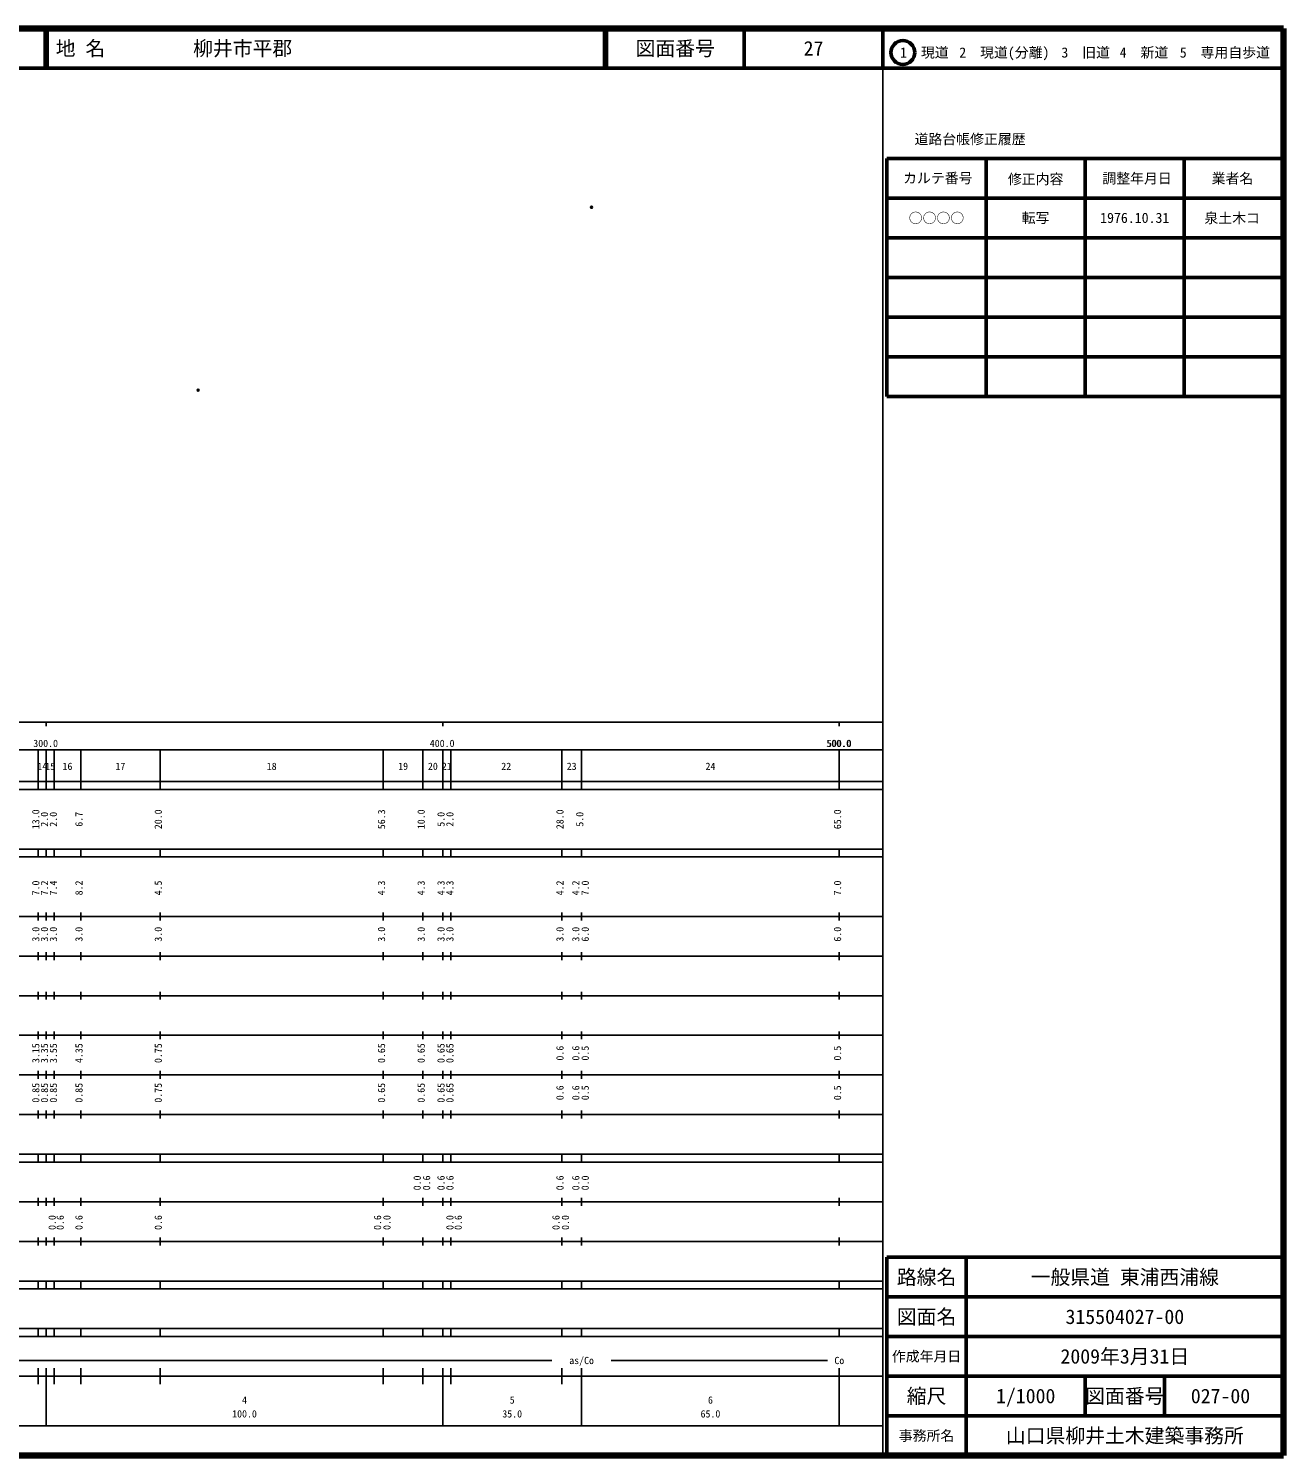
# Model space of a CAD drawing. Units: millimetres on the paper. Extents: x 40 to 680, y 20 to 380.
# Drawn here: x 363.5 to 680, y 20 to 380 of the extents above; entities that cross this region are included whole.
import ezdxf
from ezdxf.enums import TextEntityAlignment as Align

# ---------------------------------------------------------------- set-up
doc = ezdxf.new("R2010")
doc.units = ezdxf.units.MM
doc.header["$PDMODE"] = 32
doc.header["$PDSIZE"] = 0.5
doc.layers.add('M-OTRS', color=6, linetype='Continuous')
doc.layers.add('M-TTL-TXT', color=7, linetype='Continuous')
for name, color, linetype, lineweight in [('M-TTL', 2, 'Continuous', 140), ('M-TTL-BAND', 7, 'Continuous', 25), ('M-TTL-FRAM', 2, 'Continuous', 50), ('M-TTL-LINE', 7, 'Continuous', 50)]:
    doc.layers.add(name, color=color, linetype=linetype, lineweight=lineweight)
doc.styles.add('ＭＳ ゴシック', font='')
doc.styles.get('ＭＳ ゴシック').set_extended_font_data('MS Gothic')

msp = doc.modelspace()

# ---------------------------------------------------------------- linework, layer by layer
at = {"layer": 'M-OTRS'}
for p in [(505.521, 334.896), (406.28, 288.785)]:
    msp.add_point(p, dxfattribs=at)
at = {"layer": 'M-TTL'}
for p, q in [((680, 380), (40, 380)), ((680, 20), (680, 380)), ((40, 20), (680, 20))]:
    msp.add_line(p, q, dxfattribs=at)
at = {"layer": 'M-TTL-BAND'}
for p, q in [((579, 20), (579, 370)), ((40, 205), (579, 205)), ((368, 205), (368, 204)), ((468, 205), (468, 204)), ((568, 205), (568, 204)), ((68, 198), (579, 198)), ((366, 188), (366, 198)), ((368, 188), (368, 198)), ((370, 188), (370, 198)), ((376.7, 188), (376.7, 198)), ((396.7, 188), (396.7, 198)), ((453, 188), (453, 198)), ((463, 188), (463, 198)), ((468, 188), (468, 198)), ((470, 188), (470, 198)), ((498, 188), (498, 198)), ((503, 188), (503, 198)), ((568, 188), (568, 198)), ((40, 190), (579, 190)), ((40, 188), (579, 188)), ((40, 173), (579, 173)), ((366, 171), (366, 173)), ((368, 171), (368, 173)), ((370, 171), (370, 173)), ((376.7, 171), (376.7, 173)), ((396.7, 171), (396.7, 173)), ((453, 171), (453, 173)), ((463, 171), (463, 173)), ((468, 171), (468, 173)), ((470, 171), (470, 173)), ((498, 171), (498, 173)), ((503, 171), (503, 173)), ((568, 171), (568, 173)), ((40, 171), (579, 171)), ((40, 156), (579, 156)), ((366, 155), (366, 157)), ((368, 155), (368, 157)), ((370, 155), (370, 157)), ((376.7, 155), (376.7, 157)), ((396.7, 155), (396.7, 157)), ((453, 155), (453, 157)), ((463, 155), (463, 157)), ((468, 155), (468, 157)), ((470, 155), (470, 157)), ((498, 155), (498, 157)), ((503, 155), (503, 157)), ((568, 155), (568, 157)), ((46, 146), (579, 146)), ((366, 145), (366, 147)), ((368, 145), (368, 147)), ((370, 145), (370, 147)), ((376.7, 145), (376.7, 147)), ((396.7, 145), (396.7, 147)), ((453, 145), (453, 147)), ((463, 145), (463, 147)), ((468, 145), (468, 147)), ((470, 145), (470, 147)), ((498, 145), (498, 147)), ((503, 145), (503, 147)), ((568, 145), (568, 147)), ((366, 135), (366, 137)), ((368, 135), (368, 137)), ((370, 135), (370, 137)), ((376.7, 135), (376.7, 137)), ((396.7, 135), (396.7, 137)), ((453, 135), (453, 137)), ((463, 135), (463, 137)), ((468, 135), (468, 137)), ((470, 135), (470, 137)), ((498, 135), (498, 137)), ((503, 135), (503, 137)), ((568, 135), (568, 137)), ((52, 136), (579, 136)), ((46, 126), (579, 126)), ((366, 125), (366, 127)), ((368, 125), (368, 127)), ((370, 125), (370, 127)), ((376.7, 125), (376.7, 127)), ((396.7, 125), (396.7, 127)), ((453, 125), (453, 127)), ((463, 125), (463, 127)), ((468, 125), (468, 127)), ((470, 125), (470, 127)), ((498, 125), (498, 127)), ((503, 125), (503, 127)), ((568, 125), (568, 127)), ((52, 116), (579, 116)), ((366, 115), (366, 117)), ((368, 115), (368, 117)), ((370, 115), (370, 117)), ((376.7, 115), (376.7, 117)), ((396.7, 115), (396.7, 117)), ((453, 115), (453, 117)), ((463, 115), (463, 117)), ((468, 115), (468, 117)), ((470, 115), (470, 117)), ((498, 115), (498, 117)), ((503, 115), (503, 117)), ((568, 115), (568, 117)), ((46, 106), (579, 106)), ((366, 105), (366, 107)), ((368, 105), (368, 107)), ((370, 105), (370, 107)), ((376.7, 105), (376.7, 107)), ((396.7, 105), (396.7, 107)), ((453, 105), (453, 107)), ((463, 105), (463, 107)), ((468, 105), (468, 107)), ((470, 105), (470, 107)), ((498, 105), (498, 107)), ((503, 105), (503, 107)), ((568, 105), (568, 107)), ((40, 96), (579, 96)), ((40, 94), (579, 94)), ((366, 94), (366, 96)), ((368, 94), (368, 96)), ((370, 94), (370, 96)), ((376.7, 94), (376.7, 96)), ((396.7, 94), (396.7, 96)), ((453, 94), (453, 96)), ((463, 94), (463, 96)), ((468, 94), (468, 96)), ((470, 94), (470, 96)), ((498, 94), (498, 96)), ((503, 94), (503, 96)), ((568, 94), (568, 96)), ((49, 84), (579, 84)), ((366, 83), (366, 85)), ((368, 83), (368, 85)), ((370, 83), (370, 85)), ((376.7, 83), (376.7, 85)), ((396.7, 83), (396.7, 85)), ((453, 83), (453, 85)), ((463, 83), (463, 85)), ((468, 83), (468, 85)), ((470, 83), (470, 85)), ((498, 83), (498, 85)), ((503, 83), (503, 85)), ((568, 83), (568, 85)), ((40, 74), (579, 74)), ((366, 73), (366, 75)), ((368, 73), (368, 75)), ((370, 73), (370, 75)), ((376.7, 73), (376.7, 75)), ((396.7, 73), (396.7, 75)), ((453, 73), (453, 75)), ((463, 73), (463, 75)), ((468, 73), (468, 75)), ((470, 73), (470, 75)), ((498, 73), (498, 75)), ((503, 73), (503, 75)), ((568, 73), (568, 75)), ((40, 64), (579, 64)), ((40, 62), (579, 62)), ((366, 62), (366, 64)), ((368, 62), (368, 64)), ((370, 62), (370, 64)), ((376.7, 62), (376.7, 64)), ((396.7, 62), (396.7, 64)), ((453, 62), (453, 64)), ((463, 62), (463, 64)), ((468, 62), (468, 64)), ((470, 62), (470, 64)), ((498, 62), (498, 64)), ((503, 62), (503, 64)), ((568, 62), (568, 64)), ((40, 52), (579, 52)), ((366, 50), (366, 52)), ((368, 50), (368, 52)), ((370, 50), (370, 52)), ((376.7, 50), (376.7, 52)), ((396.7, 50), (396.7, 52)), ((453, 50), (453, 52)), ((463, 50), (463, 52)), ((468, 50), (468, 52)), ((470, 50), (470, 52)), ((498, 50), (498, 52)), ((503, 50), (503, 52)), ((568, 50), (568, 52)), ((40, 50), (579, 50)), ((71, 44), (495.5, 44)), ((510.5, 44), (565, 44)), ((40, 40), (579, 40)), ((366, 38), (366, 42)), ((368, 27.5), (368, 42)), ((370, 38), (370, 42)), ((376.7, 38), (376.7, 42)), ((396.7, 38), (396.7, 42)), ((453, 38), (453, 42)), ((463, 38), (463, 42)), ((468, 27.5), (468, 42)), ((470, 38), (470, 42)), ((498, 38), (498, 42)), ((503, 27.5), (503, 42)), ((568, 27.5), (568, 42)), ((68, 27.5), (579, 27.5))]:
    msp.add_line(p, q, dxfattribs=at)
at = {"layer": 'M-TTL-FRAM'}
for p, q in [((580, 347.197), (580, 287.197)), ((580, 347.197), (680, 347.197)), ((580, 287.197), (680, 287.197)), ((680, 70), (580, 70)), ((580, 70), (580, 20))]:
    msp.add_line(p, q, dxfattribs=at)
at = {"layer": 'M-TTL-LINE'}
for p, q in [((367.75, 380), (367.75, 370)), ((368.25, 380), (368.25, 370)), ((508.747, 380), (508.747, 370)), ((509.247, 380), (509.247, 370)), ((543.997, 380), (543.997, 370)), ((579, 380), (579, 370)), ((40, 370), (680, 370)), ((605, 347.197), (605, 287.197)), ((630, 347.197), (630, 287.197)), ((655, 347.197), (655, 287.197)), ((580, 337.197), (680, 337.197)), ((580, 327.197), (680, 327.197)), ((580, 317.197), (680, 317.197)), ((580, 307.197), (680, 307.197)), ((580, 297.197), (680, 297.197)), ((600, 70), (600, 20)), ((680, 60), (580, 60)), ((680, 50), (580, 50)), ((680, 40), (580, 40)), ((630, 40), (630, 30)), ((650, 40), (650, 30)), ((680, 30), (580, 30))]:
    msp.add_line(p, q, dxfattribs=at)
msp.add_circle((584.031, 373.958), 3, dxfattribs=at)

# ---------------------------------------------------------------- texts
at = {"layer": 'M-TTL-BAND', "style": 'ＭＳ ゴシック'}
for s, p in [('300.0', (367.844, 198.195)), ('400.0', (467.844, 198.195)), ('500.0', (567.844, 198.195)), ('500.0', (568, 198.195)), ('14', (367, 192.405)), ('15', (369, 192.405)), ('16', (373.35, 192.405)), ('17', (386.7, 192.405)), ('18', (424.85, 192.405)), ('19', (458, 192.405)), ('20', (465.5, 192.405)), ('21', (469, 192.405)), ('22', (484, 192.405)), ('23', (500.5, 192.405)), ('24', (535.5, 192.405)), ('as/Co', (503, 42.5)), ('Co', (568, 42.5)), ('4', (418, 32.523)), ('5', (485.5, 32.523)), ('6', (535.5, 32.523)), ('100.0', (418, 29.033)), ('35.0', (485.5, 29.033)), ('65.0', (535.5, 29.033))]:
    msp.add_text(s, height=1.833, dxfattribs=at).set_placement(p, align=Align.BOTTOM_CENTER)
for s, p in [('13.0', (366.817, 180.5)), ('2.0', (369, 180.5)), ('2.0', (371.25, 180.5)), ('6.7', (377.7, 180.5)), ('20.0', (397.7, 180.5)), ('56.3', (454, 180.5)), ('10.0', (464, 180.5)), ('5.0', (469, 180.5)), ('2.0', (471.25, 180.5)), ('28.0', (499, 180.5)), ('5.0', (504, 180.5)), ('65.0', (569, 180.5)), ('7.0', (366.817, 163.174)), ('7.2', (369, 163.174)), ('7.4', (371.25, 163.174)), ('8.2', (377.7, 163.174)), ('4.5', (397.7, 163.174)), ('4.3', (454, 163.174)), ('4.3', (464, 163.174)), ('4.3', (469, 163.174)), ('4.3', (471.25, 163.174)), ('4.2', (499, 163.174)), ('4.2', (503, 163.174)), ('7.0', (505.37, 163.174)), ('7.0', (569, 163.174)), ('3.0', (366.817, 151.5)), ('3.0', (369, 151.5)), ('3.0', (371.25, 151.5)), ('3.0', (377.7, 151.5)), ('3.0', (397.7, 151.5)), ('3.0', (454, 151.5)), ('3.0', (464, 151.5)), ('3.0', (469, 151.5)), ('3.0', (471.25, 151.5)), ('3.0', (499, 151.5)), ('3.0', (503, 151.5)), ('6.0', (505.37, 151.5)), ('6.0', (569, 151.5)), ('3.15', (366.817, 121.5)), ('3.35', (369, 121.5)), ('3.55', (371.25, 121.5)), ('4.35', (377.7, 121.5)), ('0.75', (397.7, 121.5)), ('0.65', (454, 121.5)), ('0.65', (464, 121.5)), ('0.65', (469, 121.5)), ('0.65', (471.25, 121.5)), ('0.6', (499, 121.5)), ('0.6', (503, 121.5)), ('0.5', (505.37, 121.5)), ('0.5', (569, 121.5)), ('0.85', (366.817, 111.5)), ('0.85', (369, 111.5)), ('0.85', (371.25, 111.5)), ('0.85', (377.7, 111.5)), ('0.75', (397.7, 111.5)), ('0.65', (454, 111.5)), ('0.65', (464, 111.5)), ('0.65', (469, 111.5)), ('0.65', (471.25, 111.5)), ('0.6', (499, 111.5)), ('0.6', (503, 111.5)), ('0.5', (505.37, 111.5)), ('0.5', (569, 111.5)), ('0.0', (463, 88.764)), ('0.6', (465.37, 88.764)), ('0.6', (469, 88.764)), ('0.6', (471.25, 88.764)), ('0.6', (499, 88.764)), ('0.6', (503, 88.764)), ('0.0', (505.37, 88.764)), ('0.0', (370.947, 78.764)), ('0.6', (372.979, 78.764)), ('0.6', (377.7, 78.764)), ('0.6', (397.7, 78.764)), ('0.6', (453, 78.764)), ('0.0', (455.37, 78.764)), ('0.0', (471.25, 78.764)), ('0.6', (473.346, 78.764)), ('0.6', (498, 78.764)), ('0.0', (500.37, 78.764))]:
    msp.add_text(s, height=1.833, rotation=90, dxfattribs=at).set_placement(p, align=Align.BOTTOM_CENTER)
at = {"layer": 'M-TTL-TXT', "style": 'ＭＳ ゴシック'}
for s, p in [('地 名', (370.38, 375)), ('柳井市平郡', (405.024, 375))]:
    msp.add_text(s, height=3.666, dxfattribs=at).set_placement(p, align=Align.MIDDLE_LEFT)
for s, height, p in [('図面番号', 3.666, (526.622, 375)), ('27', 3.666, (561.497, 375)), ('1\u3000現道', 2.566, (589.448, 373.958)), ('2\u3000現道(分離)', 2.566, (609.619, 373.958)), ('3\u3000旧道', 2.566, (630.121, 373.958)), ('4\u3000新道', 2.566, (644.824, 373.958)), ('5\u3000専用自歩道', 2.566, (665.228, 373.958)), ('道路台帳修正履歴', 2.566, (600.968, 352.113)), ('カルテ番号', 2.566, (592.839, 342.277)), ('修正内容', 2.566, (617.509, 342.023)), ('調整年月日', 2.566, (643.089, 342.197)), ('業者名', 2.566, (667.134, 342.197)), ('○○○○', 2.566, (592.5, 332.189)), ('転写', 2.566, (617.5, 332.245)), ('1976.10.31', 2.566, (642.5, 332.245)), ('泉土木コ', 2.566, (667.077, 332.189)), ('路線名', 3.666, (590, 65)), ('路線名', 3.666, (590, 65)), ('一般県道 東浦西浦線', 3.666, (640, 65)), ('図面名', 3.666, (590, 55)), ('図面名', 3.666, (590, 55)), ('315504027-00', 3.666, (640, 55)), ('2009年3月31日', 3.666, (640, 45)), ('作成年月日', 2.566, (590, 45)), ('作成年月日', 2.566, (590, 45)), ('縮尺', 3.666, (590, 35)), ('縮尺', 3.666, (590, 35)), ('1/1000', 3.666, (615, 35)), ('図面番号', 3.666, (640, 35)), ('図面番号', 3.666, (640, 35)), ('027-00', 3.666, (664.125, 35)), ('事務所名', 2.566, (590, 25)), ('事務所名', 2.566, (590, 25)), ('山口県柳井土木建築事務所', 3.666, (640, 25))]:
    msp.add_text(s, height=height, dxfattribs=at).set_placement(p, align=Align.MIDDLE_CENTER)

doc.saveas('drawing.dxf')
